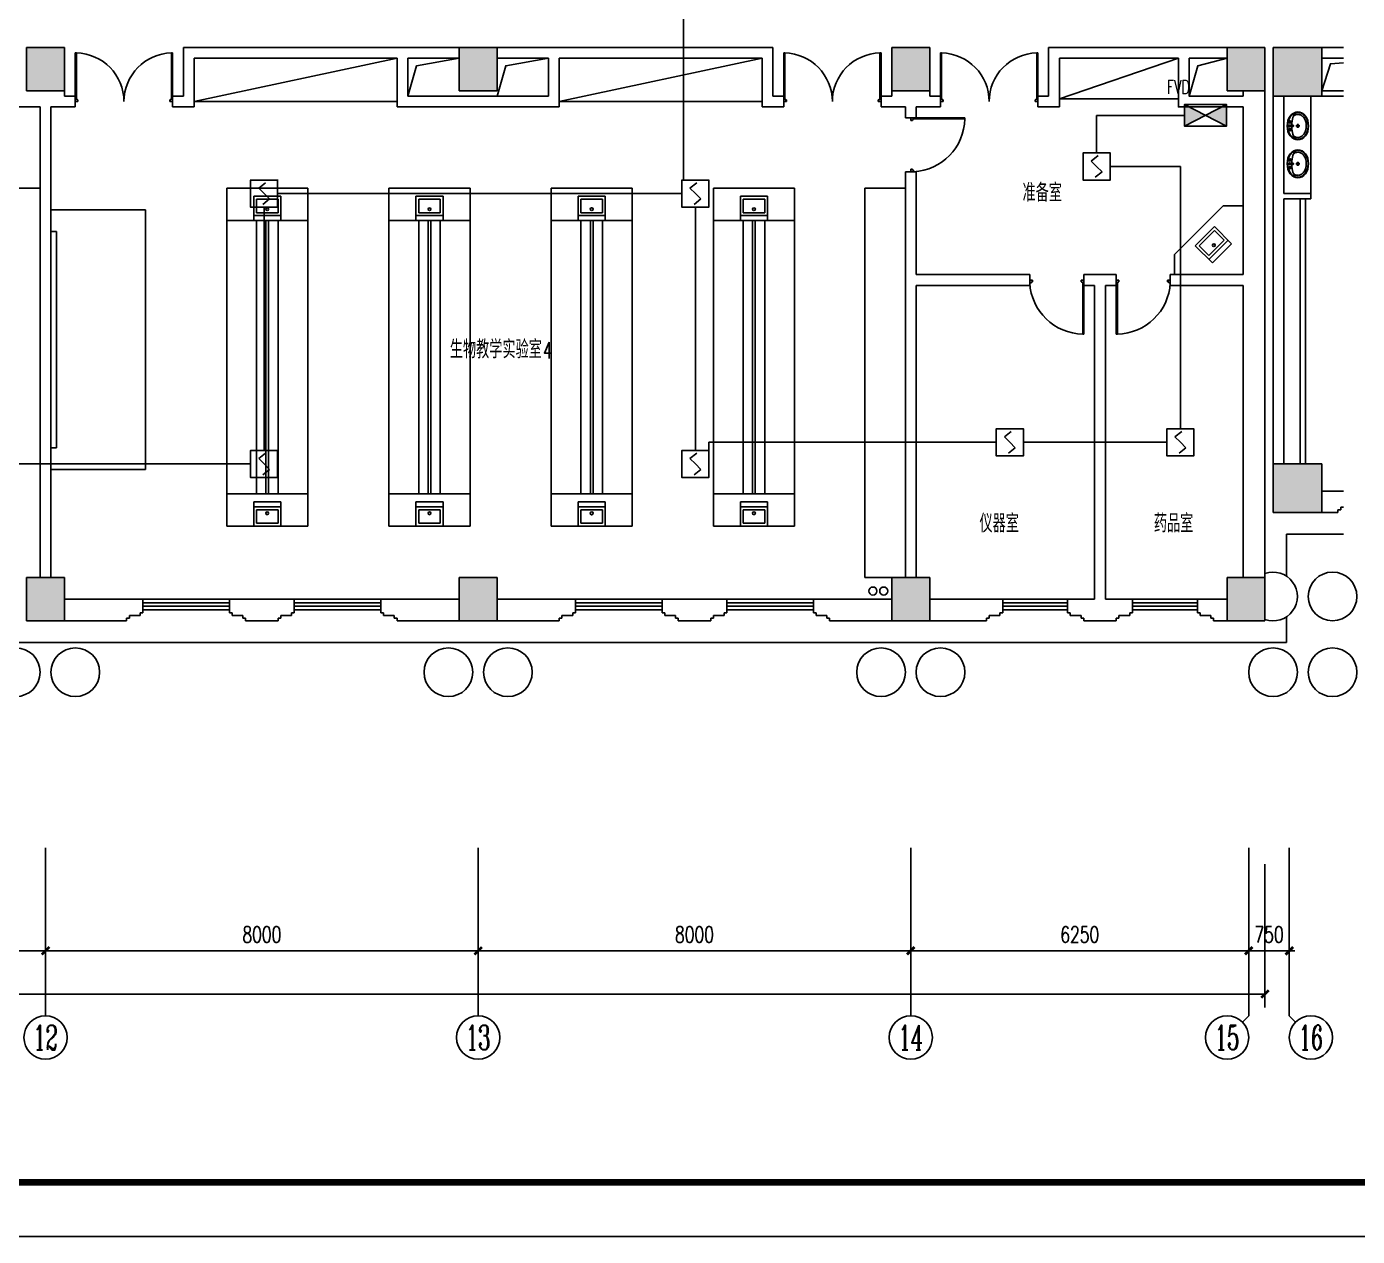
# Model space of a CAD drawing. Extents: x 190999 to 918899, y -200814 to 215286.
# Drawn here: x 260462 to 285071, y 71786 to 94153 of the extents above; entities that cross this region are included whole.
import ezdxf
from ezdxf.enums import TextEntityAlignment as Align

# ---------------------------------------------------------------- set-up
doc = ezdxf.new("R2010")
doc.units = 0
doc.header["$LTSCALE"] = 1000
doc.header["$MEASUREMENT"] = 0
doc.layers.get('Defpoints').update_dxf_attribs({"color": 1})
for name, color, linetype in [('00-EQUIP', 3, 'Continuous'), ('00-WIRE-4', 6, 'Continuous'), ('A-卫生间', 250, 'Continuous'), ('A-墙线', 2, 'Continuous'), ('A-外包装修', 250, 'Continuous'), ('A-外窗', 145, 'Continuous'), ('A-家具', 250, 'Continuous'), ('A-门', 167, 'Continuous'), ('AXIS', 3, 'Continuous'), ('AXIS_TEXT', 7, 'Continuous'), ('COLUMN', 2, 'Continuous'), ('PUB_HATCH', 250, 'Continuous'), ('图框', 189, 'Continuous'), ('房间名称', 7, 'Continuous'), ('暖通-风-说明', 3, 'Continuous'), ('洞口线', 165, 'Continuous'), ('雨水管', 151, 'Continuous')]:
    doc.layers.add(name, color=color, linetype=linetype)
doc.styles.add('_TCH_AXIS', font='COMPLEX', dxfattribs={"bigfont": 'GBCBIG'})
doc.styles.add('_TCH_DIM', font='SIMPLEX', dxfattribs={"bigfont": 'GBCBIG'})
doc.styles.add('COMPLEX', font='COMPLEX')
doc.styles.add('DIM_FONT', font='SIMPLEX', dxfattribs={"width": 0.7, "bigfont": 'GBCBIG'})
doc.styles.add('HZ-ZGBZ', font='romanc.shx', dxfattribs={"width": 0.65})
doc.styles.get("Standard").update_dxf_attribs({"font": 'simhei.ttf'})
doc.styles.add('zz-1', font='arial.ttf', dxfattribs={"width": 0.8})
doc.dimstyles.new('DIMN', dxfattribs={"dimtxt": 300, "dimasz": 100, "dimexe": 250, "dimexo": 300, "dimgap": 150, "dimtad": 1, "dimdec": 0, "dimzin": 0, "dimdsep": 46, "dimtxsty": 'DIM_FONT', "dimblk": 'ARCHTICK', "dimcen": 0.09, "dimclrt": 7, "dimazin": 2, "dimtfac": 1, "dimtdec": 0, "dimtix": 1, "dimtmove": 2, "dimatfit": 3, "dimfxl": 0, "dimtolj": 1, "dimtzin": 0, "dimarcsym": 0})

# ---------------------------------------------------------------- blocks, each defined once
blk = doc.blocks.new('TJAD_TK_A0')
at = {"layer": '图框'}
blk.add_line((973, -441.7), (2162, -441.7), dxfattribs=at)
at = {"layer": '图框', "const_width": 1.2}
blk.add_lwpolyline([(2152, -431.7), (2152, 389.3), (998, 389.3), (998, -431.7)], close=True, dxfattribs=at)
blk = doc.blocks.new('m1800')
at = {"layer": 'A-墙线'}
for p, q in [((-900, -100), (-900, 100)), ((900, -100), (900, 100))]:
    blk.add_line(p, q, dxfattribs=at)
at = {"layer": 'A-门'}
for p, q in [((-900, 900), (-900, 0)), ((-900, 900), (-880, 900)), ((-880, 900), (-880, 50)), ((880, 900), (880, 50)), ((900, 900), (880, 900)), ((900, 900), (900, 0)), ((-900, 50), (-870, 50)), ((-900, 0), (-850, 0)), ((-870, 50), (-870, 30)), ((-870, 30), (-850, 30)), ((-850, 30), (-850, 0)), ((850, 30), (850, 0)), ((870, 30), (850, 30)), ((900, 0), (850, 0)), ((870, 50), (870, 30)), ((900, 50), (870, 50))]:
    blk.add_line(p, q, dxfattribs=at)
for centre, start, end in [((-900, 0), 0, 88.7267), ((900, 0), 91.2733, 180)]:
    blk.add_arc(centre, 900, start, end, dxfattribs=at)
blk = doc.blocks.new('m1000')
at = {"layer": 'A-墙线'}
for p, q in [((0, 0), (0, 200)), ((1000, 0), (1000, 200))]:
    blk.add_line(p, q, dxfattribs=at)
at = {"layer": 'A-门'}
for p, q in [((0, 1100), (0, 100)), ((0, 1100), (20, 1100)), ((20, 1100), (20, 150)), ((0, 150), (30, 150)), ((0, 100), (50, 100)), ((30, 150), (30, 130)), ((30, 130), (50, 130)), ((50, 130), (50, 100)), ((950, 130), (950, 100)), ((970, 130), (950, 130)), ((1000, 100), (950, 100)), ((970, 150), (970, 130)), ((1000, 150), (970, 150)), ((1000, 150), (1000, 100))]:
    blk.add_line(p, q, dxfattribs=at)
blk.add_arc((0, 100), 1000, 2.866, 88.854, dxfattribs=at)
blk = doc.blocks.new('手盆')
at = {"layer": 'A-卫生间'}
for p, q in [((113, 12), (46, 16)), ((160, 0), (235, 0)), ((198, -37), (198, 38)), ((113, -11), (46, -16))]:
    blk.add_line(p, q, dxfattribs=at)
for centre, major_axis, ratio, start_param, end_param in [((198, 0), (0, 259), 0.763797, 3.141593, 9.424778), ((194, 0), (0, 259), 0.413212, 0.351725, 1.519021), ((106, 0), (0, 13.9), 0.9, 3.760941, 5.663837), ((194, 0), (0, 259), 0.413212, 1.620217, 2.789865)]:
    blk.add_ellipse(centre, major_axis=major_axis, ratio=ratio, start_param=start_param, end_param=end_param, dxfattribs=at)
for centre, major_axis in [((46, 0), (0, 15.8)), ((56, 71), (0, 20.6)), ((56, 71), (0, 15.6)), ((198, 0), (0, 23.4)), ((56, -71), (0, 20.6)), ((56, -71), (0, 15.6))]:
    blk.add_ellipse(centre, major_axis=major_axis, ratio=0.9, dxfattribs=at)
for points, knots in [([(198, -249), (204, -249), (211, -249), (228, -246), (239, -243), (260, -236), (270, -231), (290, -218), (299, -211), (317, -194), (325, -185), (340, -164), (347, -153), (360, -129), (365, -116), (374, -90), (378, -76), (383, -48), (385, -34), (387, -5), (387, 9), (385, 38), (383, 52), (377, 80), (373, 94), (364, 120), (358, 133), (345, 156), (338, 167), (323, 187), (314, 197), (296, 213), (287, 220), (267, 232), (257, 237), (236, 244), (225, 247), (204, 249), (193, 249), (171, 247), (161, 245), (140, 237), (129, 232), (110, 221), (100, 213), (82, 197), (74, 188), (58, 168), (51, 157), (38, 133), (32, 121), (23, 95), (19, 81), (13, 53), (11, 39), (9, 10), (9, -4), (10, -33), (12, -47), (18, -75), (21, -89), (30, -115), (36, -128), (48, -152), (55, -163), (70, -184), (78, -193), (96, -210), (105, -218), (125, -230), (135, -235), (156, -243), (167, -246), (184, -249), (191, -249), (198, -249)], [0, 0, 0, 0, 0.105369, 0.105369, 0.278747, 0.278747, 0.452125, 0.452125, 0.625504, 0.625504, 0.798882, 0.798882, 0.97226, 0.97226, 1.145639, 1.145639, 1.319017, 1.319017, 1.492395, 1.492395, 1.665774, 1.665774, 1.839152, 1.839152, 2.01253, 2.01253, 2.185909, 2.185909, 2.359287, 2.359287, 2.532665, 2.532665, 2.706044, 2.706044, 2.879422, 2.879422, 3.0528, 3.0528, 3.226179, 3.226179, 3.399557, 3.399557, 3.572935, 3.572935, 3.746313, 3.746313, 3.919692, 3.919692, 4.09307, 4.09307, 4.266448, 4.266448, 4.439827, 4.439827, 4.613205, 4.613205, 4.786583, 4.786583, 4.959962, 4.959962, 5.13334, 5.13334, 5.306718, 5.306718, 5.480097, 5.480097, 5.653475, 5.653475, 5.826853, 5.826853, 6.000232, 6.000232, 6.17361, 6.17361, 6.283185, 6.283185, 6.283185, 6.283185]), ([(119, -185), (121, -187), (123, -188), (130, -193), (135, -196), (146, -202), (152, -205), (163, -209), (169, -210), (180, -213), (186, -214), (194, -214), (196, -214), (198, -214), (204, -214), (209, -214), (222, -212), (229, -210), (241, -206), (245, -204), (254, -200), (259, -197), (269, -191), (275, -187), (286, -178), (291, -173), (300, -162), (304, -158), (314, -145), (319, -137), (327, -123), (329, -118), (334, -107), (336, -101), (341, -89), (343, -83), (346, -71), (348, -64), (351, -49), (352, -40), (354, -22), (355, -13), (355, 5), (355, 14), (354, 32), (352, 41), (349, 58), (348, 66), (343, 81), (341, 89), (335, 104), (332, 111), (326, 125), (322, 132), (314, 144), (310, 150), (301, 162), (296, 167), (287, 177), (281, 181), (272, 189), (267, 192), (256, 199), (250, 202), (238, 207), (233, 209), (223, 211), (217, 212), (205, 214), (198, 214), (186, 213), (181, 213), (171, 211), (166, 210), (151, 205), (141, 200), (128, 191), (123, 188), (119, 185)], [5.740897, 5.740897, 5.740897, 5.740897, 5.780874, 5.780874, 5.896829, 5.896829, 6.012784, 6.012784, 6.128739, 6.128739, 6.240697, 6.240697, 6.283185, 6.283185, 6.283185, 6.399826, 6.399826, 6.5409, 6.5409, 6.634, 6.634, 6.7271, 6.7271, 6.852188, 6.852188, 6.977276, 6.977276, 7.077377, 7.077377, 7.229977, 7.229977, 7.317389, 7.317389, 7.404801, 7.404801, 7.497094, 7.497094, 7.589386, 7.589386, 7.712334, 7.712334, 7.835281, 7.835281, 7.958228, 7.958228, 8.081175, 8.081175, 8.194983, 8.194983, 8.30879, 8.30879, 8.422598, 8.422598, 8.537599, 8.537599, 8.6526, 8.6526, 8.767602, 8.767602, 8.884432, 8.884432, 8.982435, 8.982435, 9.119467, 9.119467, 9.224191, 9.224191, 9.328914, 9.328914, 9.470087, 9.470087, 9.571187, 9.571187, 9.672288, 9.672288, 9.874489, 9.874489, 9.967059, 9.967059, 9.967059, 9.967059])]:
    blk.add_open_spline(points, degree=3, knots=knots, dxfattribs=at)
blk.add_point((46, 0), dxfattribs=at)
blk = doc.blocks.new('_ArchTick')
at = {"const_width": 0.5}
blk.add_lwpolyline([(-0.7, -0.7), (0.7, 0.7)], dxfattribs=at)
blk = doc.blocks.new('*D141')
at = {"layer": 'AXIS', "color": 0, "lineweight": -2}
for p, q in [((252812, 78667), (252812, 76817)), ((260812, 78667), (260812, 76817)), ((252812, 77067), (260812, 77067))]:
    blk.add_line(p, q, dxfattribs=at)
at = {"layer": 'Defpoints', "color": 0}
for p in [(252812, 78967), (260812, 78967), (260812, 77067)]:
    blk.add_point(p, dxfattribs=at)
at = {"layer": 'AXIS', "color": 0, "lineweight": -2, "xscale": 100, "yscale": 100, "zscale": 100, "rotation": 180}
blk.add_blockref('_ArchTick', (252812, 77067), dxfattribs=at)
at = {"layer": 'AXIS', "color": 0, "lineweight": -2, "xscale": 100, "yscale": 100, "zscale": 100}
blk.add_blockref('_ArchTick', (260812, 77067), dxfattribs=at)
at = {"layer": 'AXIS', "color": 7, "insert": (256812, 77367), "char_height": 300, "attachment_point": 5, "style": 'DIM_FONT'}
blk.add_mtext('\\A1;8000', dxfattribs=at)
blk = doc.blocks.new('*D142')
at = {"layer": 'AXIS', "color": 0, "lineweight": -2}
for p, q in [((260812, 78667), (260812, 76817)), ((268812, 78667), (268812, 76817)), ((260812, 77067), (268812, 77067))]:
    blk.add_line(p, q, dxfattribs=at)
at = {"layer": 'Defpoints', "color": 0}
for p in [(260812, 78967), (268812, 78967), (268812, 77067)]:
    blk.add_point(p, dxfattribs=at)
at = {"layer": 'AXIS', "color": 0, "lineweight": -2, "xscale": 100, "yscale": 100, "zscale": 100, "rotation": 180}
blk.add_blockref('_ArchTick', (260812, 77067), dxfattribs=at)
at = {"layer": 'AXIS', "color": 0, "lineweight": -2, "xscale": 100, "yscale": 100, "zscale": 100}
blk.add_blockref('_ArchTick', (268812, 77067), dxfattribs=at)
at = {"layer": 'AXIS', "color": 7, "insert": (264812, 77367), "char_height": 300, "attachment_point": 5, "style": 'DIM_FONT'}
blk.add_mtext('\\A1;8000', dxfattribs=at)
blk = doc.blocks.new('*D143')
at = {"layer": 'AXIS', "color": 0, "lineweight": -2}
for p, q in [((268812, 78667), (268812, 76817)), ((276812, 78667), (276812, 76817)), ((268812, 77067), (276812, 77067))]:
    blk.add_line(p, q, dxfattribs=at)
at = {"layer": 'Defpoints', "color": 0}
for p in [(268812, 78967), (276812, 78967), (276812, 77067)]:
    blk.add_point(p, dxfattribs=at)
at = {"layer": 'AXIS', "color": 0, "lineweight": -2, "xscale": 100, "yscale": 100, "zscale": 100, "rotation": 180}
blk.add_blockref('_ArchTick', (268812, 77067), dxfattribs=at)
at = {"layer": 'AXIS', "color": 0, "lineweight": -2, "xscale": 100, "yscale": 100, "zscale": 100}
blk.add_blockref('_ArchTick', (276812, 77067), dxfattribs=at)
at = {"layer": 'AXIS', "color": 7, "insert": (272812, 77367), "char_height": 300, "attachment_point": 5, "style": 'DIM_FONT'}
blk.add_mtext('\\A1;8000', dxfattribs=at)
blk = doc.blocks.new('*D144')
at = {"layer": 'AXIS', "color": 0, "lineweight": -2}
for p, q in [((276812, 78667), (276812, 76817)), ((283062, 78667), (283062, 76817)), ((276812, 77067), (283062, 77067))]:
    blk.add_line(p, q, dxfattribs=at)
at = {"layer": 'Defpoints', "color": 0}
for p in [(276812, 78967), (283062, 78967), (283062, 77067)]:
    blk.add_point(p, dxfattribs=at)
at = {"layer": 'AXIS', "color": 0, "lineweight": -2, "xscale": 100, "yscale": 100, "zscale": 100, "rotation": 180}
blk.add_blockref('_ArchTick', (276812, 77067), dxfattribs=at)
at = {"layer": 'AXIS', "color": 0, "lineweight": -2, "xscale": 100, "yscale": 100, "zscale": 100}
blk.add_blockref('_ArchTick', (283062, 77067), dxfattribs=at)
at = {"layer": 'AXIS', "color": 7, "insert": (279937, 77367), "char_height": 300, "attachment_point": 5, "style": 'DIM_FONT'}
blk.add_mtext('\\A1;6250', dxfattribs=at)
blk = doc.blocks.new('*D145')
at = {"layer": 'AXIS', "color": 0, "lineweight": -2}
for p, q in [((283062, 78667), (283062, 76817)), ((283812, 78667), (283812, 76817)), ((283062, 77067), (282962, 77067)), ((283062, 77067), (283812, 77067)), ((283812, 77067), (283912, 77067))]:
    blk.add_line(p, q, dxfattribs=at)
at = {"layer": 'Defpoints', "color": 0}
for p in [(283062, 78967), (283812, 78967), (283812, 77067)]:
    blk.add_point(p, dxfattribs=at)
at = {"layer": 'AXIS', "color": 0, "lineweight": -2, "xscale": 100, "yscale": 100, "zscale": 100}
blk.add_blockref('_ArchTick', (283062, 77067), dxfattribs=at)
at = {"layer": 'AXIS', "color": 0, "lineweight": -2, "xscale": 100, "yscale": 100, "zscale": 100, "rotation": 180}
blk.add_blockref('_ArchTick', (283812, 77067), dxfattribs=at)
at = {"layer": 'AXIS', "color": 7, "insert": (283437, 77367), "char_height": 300, "attachment_point": 5, "style": 'DIM_FONT'}
blk.add_mtext('\\A1;750', dxfattribs=at)
blk = doc.blocks.new('*D146')
at = {"layer": 'AXIS', "color": 0, "lineweight": -2}
for p, q in [((206112, 78667), (206112, 76017)), ((283362, 78667), (283362, 76017)), ((206112, 76267), (283362, 76267))]:
    blk.add_line(p, q, dxfattribs=at)
at = {"layer": 'Defpoints', "color": 0}
for p in [(206112, 78967), (283362, 78967), (283362, 76267)]:
    blk.add_point(p, dxfattribs=at)
at = {"layer": 'AXIS', "color": 0, "lineweight": -2, "xscale": 100, "yscale": 100, "zscale": 100, "rotation": 180}
blk.add_blockref('_ArchTick', (206112, 76267), dxfattribs=at)
at = {"layer": 'AXIS', "color": 0, "lineweight": -2, "xscale": 100, "yscale": 100, "zscale": 100}
blk.add_blockref('_ArchTick', (283362, 76267), dxfattribs=at)
at = {"layer": 'AXIS', "color": 7, "insert": (244737, 76567), "char_height": 300, "attachment_point": 5, "style": 'DIM_FONT'}
blk.add_mtext('\\A1;77250', dxfattribs=at)
blk = doc.blocks.new('_AXISO')
blk.add_circle((0, 0), 0.5)
at = {"layer": 'AXIS_TEXT', "style": 'COMPLEX', "width": 1.041667}
blk.add_attdef('A', text='', height=0.56, dxfattribs=at).set_placement((-0.25, -0.28), (0.25, -0.28), align=Align.FIT)
blk = doc.blocks.new('$plan$00001609')
at = {"linetype": 'Continuous'}
for p, q in [((0, -251), (0, 251)), ((0, 251), (450, 251)), ((93, -251), (93, 251)), ((450, 251), (450, -251)), ((146, -199), (146, 199)), ((146, 199), (397, 199)), ((397, 199), (397, -199)), ((146, -199), (397, -199)), ((0, -251), (450, -251))]:
    blk.add_line(p, q, dxfattribs=at)
blk.add_line((238, 2), (238, 0))
blk.add_arc((212, 0), 26, 4.716, 0, dxfattribs=at)
at = {"style": 'zz-1'}
for tag in ['YSIZE', 'XSIZE']:
    blk.add_attdef(tag, (0, 0), '', height=0.5, dxfattribs=at)
blk = doc.blocks.new('_LINKPT1')
at = {"color": 0}
blk.add_line((0, 0), (0, 0), dxfattribs=at)
blk = doc.blocks.new('3S1KCGW2')
for p, q in [((0.5, 0.5), (-0.5, 0.5)), ((-0.5, 0.5), (-0.5, -0.5)), ((0.5, -0.5), (0.5, 0.5)), ((-0.2, 0.2), (0.05, 0.4)), ((0, 0), (-0.2, 0.2)), ((0, 0), (0.2, -0.2)), ((0.2, -0.2), (-0.05, -0.4)), ((-0.5, -0.5), (0.5, -0.5))]:
    blk.add_line(p, q)
at = {"const_width": 0.04, "flags": 128}
blk.add_lwpolyline([(-0.5, -0.5), (-0.5, 0.5), (0.5, 0.5), (0.5, -0.5)], close=True, dxfattribs=at)
at = {"xscale": 0.002, "yscale": 0.002, "zscale": 0.002}
for p in [(0, 0.5), (-0.5, 0), (0.5, 0), (0, -0.5)]:
    blk.add_blockref('_LINKPT1', p, dxfattribs=at)
at = {"flags": 9}
blk.add_attdef('A', (0, 0), '', height=0.00002, dxfattribs=at)
blk = doc.blocks.new('6H2KALM6')
for p, q in [((-0.78, 0.4), (0.78, -0.4)), ((0.78, 0.4), (-0.78, -0.4)), ((0.78, 0.4), (-0.78, 0.4)), ((-0.78, 0.4), (-0.78, -0.4)), ((0.78, -0.4), (0.78, 0.4)), ((-0.78, -0.4), (0.78, -0.4))]:
    blk.add_line(p, q)
at = {"const_width": 0.04}
blk.add_lwpolyline([(-0.78, 0.4), (-0.78, -0.4), (0.78, -0.4), (0.78, 0.4)], close=True, dxfattribs=at)
for points in [[(-0.78, 0.4), (0, 0), (-0.78, -0.4)], [(0.78, 0.4), (0, 0), (0.78, -0.4)]]:
    blk.add_solid(points)
at = {"xscale": 0.002, "yscale": 0.002, "zscale": 0.002}
for p in [(-0.78, 0), (0, 0.4), (0.78, 0), (0, -0.4)]:
    blk.add_blockref('_LINKPT1', p, dxfattribs=at)
at = {"flags": 9}
blk.add_attdef('A', (0, 0), '', height=0.00002, dxfattribs=at)

msp = doc.modelspace()

# ---------------------------------------------------------------- hatches: boundary and pattern name
at = {"layer": 'PUB_HATCH'}
for points in [[(261161.6, 93767.4), (260461.6, 93767.4), (260461.6, 92967.4), (261161.6, 92967.4)], [(269161.6, 93767.4), (268461.6, 93767.4), (268461.6, 92967.4), (269161.6, 92967.4)], [(277161.6, 93767.4), (276461.6, 93767.4), (276461.6, 92967.4), (277161.6, 92967.4)], [(283361.6, 93767.4), (282661.6, 93767.4), (282661.6, 92967.4), (283361.6, 92967.4)], [(284411.6, 93767.4), (283511.6, 93767.4), (283511.6, 92867.4), (284411.6, 92867.4)], [(284411.6, 86067.4), (283511.6, 86067.4), (283511.6, 85167.4), (284411.6, 85167.4)], [(261161.6, 83967.4), (260461.6, 83967.4), (260461.6, 83167.4), (261161.6, 83167.4)], [(269161.6, 83967.4), (268461.6, 83967.4), (268461.6, 83167.4), (269161.6, 83167.4)], [(277161.6, 83967.4), (276461.6, 83967.4), (276461.6, 83167.4), (277161.6, 83167.4)], [(283361.6, 83967.4), (282661.6, 83967.4), (282661.6, 83167.4), (283361.6, 83167.4)]]:
    msp.add_hatch(color=256, dxfattribs=at).paths.add_polyline_path(points)

# ---------------------------------------------------------------- linework, layer by layer
at = {"layer": '00-WIRE-4'}
for p, q in [((272611.6, 91317.4), (272611.6, 95217.4)), ((280249.1, 92511.5), (280249.1, 91817.4)), ((280249.1, 92511.5), (281871.6, 92511.5)), ((281797.2, 91567.4), (280499.1, 91567.4)), ((281797.2, 91567.4), (281797.2, 86717.4)), ((265103.5, 91067.4), (272578.3, 91067.4)), ((264853.5, 86317.4), (264853.5, 90817.4)), ((272828.3, 90817.4), (272828.3, 86317.4)), ((273078.3, 86467.4), (278393.9, 86467.4)), ((273078.3, 86317.4), (273078.3, 86467.4)), ((278893.9, 86467.4), (281547.2, 86467.4)), ((257066.5, 86067.4), (264603.5, 86067.4))]:
    msp.add_line(p, q, dxfattribs=at)
at = {"layer": 'A-卫生间'}
for p, q in [((284211.6, 92867.4), (284211.6, 91067.4)), ((284011.6, 90967.4), (284011.6, 86067.4)), ((284111.6, 90967.4), (284111.6, 86067.4))]:
    msp.add_line(p, q, dxfattribs=at)
at = {"layer": 'A-墙线'}
for p, q in [((268461.6, 93767.4), (263361.6, 93767.4)), ((263361.6, 92867.4), (263361.6, 93767.4)), ((269161.6, 93767.4), (274261.6, 93767.4)), ((274261.6, 92867.4), (274261.6, 93767.4)), ((282661.6, 93767.4), (279361.6, 93767.4)), ((279361.6, 92867.4), (279361.6, 93767.4)), ((284311.6, 93767.4), (284811.6, 93767.4)), ((267311.6, 93567.4), (263561.6, 93567.4)), ((263561.6, 92667.4), (263561.6, 93567.4)), ((267311.6, 92667.4), (267311.6, 93567.4)), ((268461.6, 93567.4), (267511.6, 93567.4)), ((267511.6, 93567.4), (267511.6, 92867.4)), ((269161.6, 93567.4), (270111.6, 93567.4)), ((270111.6, 93567.4), (270111.6, 92867.4)), ((270311.6, 93567.4), (274061.6, 93567.4)), ((270311.6, 92667.4), (270311.6, 93567.4)), ((274061.6, 92667.4), (274061.6, 93567.4)), ((281761.6, 93567.4), (279561.6, 93567.4)), ((279561.6, 92667.4), (279561.6, 93567.4)), ((282661.6, 93567.4), (281961.6, 93567.4)), ((284411.6, 93567.4), (284811.6, 93567.4)), ((261161.6, 92967.4), (261161.6, 92867.4)), ((261161.6, 92867.4), (261361.6, 92867.4)), ((263161.6, 92867.4), (263361.6, 92867.4)), ((270111.6, 92867.4), (267511.6, 92867.4)), ((274461.6, 92867.4), (274261.6, 92867.4)), ((276461.6, 92867.4), (276261.6, 92867.4)), ((276461.6, 92967.4), (276461.6, 92867.4)), ((277161.6, 92967.4), (277161.6, 92867.4)), ((277161.6, 92867.4), (277361.6, 92867.4)), ((279161.6, 92867.4), (279361.6, 92867.4)), ((282961.6, 92967.4), (282961.6, 92867.4)), ((283361.6, 92967.4), (283361.6, 83967.4)), ((283511.6, 92867.4), (283511.6, 86067.4)), ((283711.6, 92867.4), (283711.6, 91067.4)), ((284411.6, 92967.4), (284811.6, 92967.4)), ((284411.6, 92867.4), (284811.6, 92867.4)), ((260261.6, 92667.4), (260711.6, 92667.4)), ((260711.6, 92667.4), (260711.6, 83967.4)), ((260911.6, 92667.4), (260911.6, 83967.4)), ((261361.6, 92667.4), (260911.6, 92667.4)), ((263161.6, 92667.4), (263561.6, 92667.4)), ((270311.6, 92667.4), (267311.6, 92667.4)), ((274461.6, 92667.4), (274061.6, 92667.4)), ((276261.6, 92667.4), (276711.6, 92667.4)), ((276711.6, 92667.4), (276711.6, 92467.4)), ((276911.6, 92667.4), (276911.6, 92467.4)), ((276911.6, 92667.4), (277361.6, 92667.4)), ((279161.6, 92667.4), (279561.6, 92667.4)), ((282961.6, 92667.4), (282961.6, 89567.4)), ((276711.6, 91467.4), (276711.6, 83967.4)), ((276911.6, 91467.4), (276911.6, 89567.4)), ((284211.6, 91067.4), (283711.6, 91067.4)), ((284211.6, 90967.4), (284211.6, 91067.4)), ((283711.6, 90967.4), (283711.6, 86067.4)), ((284211.6, 90967.4), (283711.6, 90967.4)), ((279011.6, 89567.4), (276911.6, 89567.4)), ((276911.6, 89367.4), (276911.6, 83967.4)), ((279011.6, 89367.4), (276911.6, 89367.4)), ((280611.6, 89567.4), (280011.6, 89567.4)), ((280211.6, 89367.4), (280011.6, 89367.4)), ((280211.6, 83567.4), (280211.6, 89367.4)), ((280611.6, 89367.4), (280411.6, 89367.4)), ((280411.6, 83567.4), (280411.6, 89367.4)), ((282961.6, 89567.4), (281611.6, 89567.4)), ((282961.6, 89367.4), (281611.6, 89367.4)), ((282961.6, 89367.4), (282961.6, 83967.4)), ((284811.6, 85567.4), (284411.6, 85567.4)), ((284411.6, 85167.4), (284711.6, 85167.4)), ((284711.6, 85167.4), (284711.6, 85217.4)), ((284711.6, 85217.4), (284761.6, 85217.4)), ((284761.6, 85217.4), (284761.6, 85267.4)), ((284761.6, 85267.4), (284811.6, 85267.4)), ((262611.6, 83567.4), (261161.6, 83567.4)), ((262611.6, 83317.4), (262611.6, 83567.4)), ((265411.6, 83567.4), (264211.6, 83567.4)), ((264211.6, 83317.4), (264211.6, 83567.4)), ((265411.6, 83317.4), (265411.6, 83567.4)), ((268461.6, 83567.4), (267011.6, 83567.4)), ((267011.6, 83317.4), (267011.6, 83567.4)), ((269161.6, 83567.4), (270611.6, 83567.4)), ((270611.6, 83317.4), (270611.6, 83567.4)), ((272211.6, 83567.4), (273411.6, 83567.4)), ((272211.6, 83317.4), (272211.6, 83567.4)), ((273411.6, 83317.4), (273411.6, 83567.4)), ((275011.6, 83567.4), (276461.6, 83567.4)), ((275011.6, 83317.4), (275011.6, 83567.4)), ((277161.6, 83567.4), (278511.6, 83567.4)), ((278511.6, 83317.4), (278511.6, 83567.4)), ((279711.6, 83567.4), (280211.6, 83567.4)), ((279711.6, 83317.4), (279711.6, 83567.4)), ((280411.6, 83567.4), (280911.6, 83567.4)), ((280911.6, 83317.4), (280911.6, 83567.4)), ((282111.6, 83567.4), (282661.6, 83567.4)), ((282111.6, 83317.4), (282111.6, 83567.4)), ((262311.6, 83167.4), (262311.6, 83217.4)), ((262311.6, 83217.4), (262361.6, 83217.4)), ((262361.6, 83217.4), (262361.6, 83267.4)), ((262361.6, 83267.4), (262561.6, 83267.4)), ((262561.6, 83317.4), (262611.6, 83317.4)), ((262561.6, 83267.4), (262561.6, 83317.4)), ((264261.6, 83317.4), (264211.6, 83317.4)), ((264261.6, 83267.4), (264261.6, 83317.4)), ((264461.6, 83267.4), (264261.6, 83267.4)), ((264461.6, 83217.4), (264461.6, 83267.4)), ((264511.6, 83217.4), (264461.6, 83217.4)), ((264511.6, 83167.4), (264511.6, 83217.4)), ((265111.6, 83167.4), (265111.6, 83217.4)), ((265111.6, 83217.4), (265161.6, 83217.4)), ((265161.6, 83217.4), (265161.6, 83267.4)), ((265161.6, 83267.4), (265361.6, 83267.4)), ((265361.6, 83317.4), (265411.6, 83317.4)), ((265361.6, 83267.4), (265361.6, 83317.4)), ((267061.6, 83317.4), (267011.6, 83317.4)), ((267061.6, 83267.4), (267061.6, 83317.4)), ((267261.6, 83267.4), (267061.6, 83267.4)), ((267261.6, 83217.4), (267261.6, 83267.4)), ((267311.6, 83217.4), (267261.6, 83217.4)), ((267311.6, 83167.4), (267311.6, 83217.4)), ((270311.6, 83167.4), (270311.6, 83217.4)), ((270311.6, 83217.4), (270361.6, 83217.4)), ((270361.6, 83217.4), (270361.6, 83267.4)), ((270361.6, 83267.4), (270561.6, 83267.4)), ((270561.6, 83317.4), (270611.6, 83317.4)), ((270561.6, 83267.4), (270561.6, 83317.4)), ((272261.6, 83317.4), (272211.6, 83317.4)), ((272261.6, 83267.4), (272261.6, 83317.4)), ((272461.6, 83267.4), (272261.6, 83267.4)), ((272461.6, 83217.4), (272461.6, 83267.4)), ((272511.6, 83217.4), (272461.6, 83217.4)), ((272511.6, 83167.4), (272511.6, 83217.4)), ((273111.6, 83167.4), (273111.6, 83217.4)), ((273111.6, 83217.4), (273161.6, 83217.4)), ((273161.6, 83217.4), (273161.6, 83267.4)), ((273161.6, 83267.4), (273361.6, 83267.4)), ((273361.6, 83317.4), (273411.6, 83317.4)), ((273361.6, 83267.4), (273361.6, 83317.4)), ((275061.6, 83317.4), (275011.6, 83317.4)), ((275061.6, 83267.4), (275061.6, 83317.4)), ((275261.6, 83267.4), (275061.6, 83267.4)), ((275261.6, 83217.4), (275261.6, 83267.4)), ((275311.6, 83217.4), (275261.6, 83217.4)), ((275311.6, 83167.4), (275311.6, 83217.4)), ((278211.6, 83167.4), (278211.6, 83217.4)), ((278211.6, 83217.4), (278261.6, 83217.4)), ((278261.6, 83217.4), (278261.6, 83267.4)), ((278261.6, 83267.4), (278461.6, 83267.4)), ((278461.6, 83317.4), (278511.6, 83317.4)), ((278461.6, 83267.4), (278461.6, 83317.4)), ((279761.6, 83317.4), (279711.6, 83317.4)), ((279761.6, 83267.4), (279761.6, 83317.4)), ((279961.6, 83267.4), (279761.6, 83267.4)), ((279961.6, 83217.4), (279961.6, 83267.4)), ((280011.6, 83217.4), (279961.6, 83217.4)), ((280011.6, 83167.4), (280011.6, 83217.4)), ((280611.6, 83167.4), (280611.6, 83217.4)), ((280611.6, 83217.4), (280661.6, 83217.4)), ((280661.6, 83217.4), (280661.6, 83267.4)), ((280661.6, 83267.4), (280861.6, 83267.4)), ((280861.6, 83317.4), (280911.6, 83317.4)), ((280861.6, 83267.4), (280861.6, 83317.4)), ((282161.6, 83317.4), (282111.6, 83317.4)), ((282161.6, 83267.4), (282161.6, 83317.4)), ((282361.6, 83267.4), (282161.6, 83267.4)), ((282361.6, 83217.4), (282361.6, 83267.4)), ((282411.6, 83217.4), (282361.6, 83217.4)), ((282411.6, 83167.4), (282411.6, 83217.4)), ((262311.6, 83167.4), (261161.6, 83167.4)), ((265111.6, 83167.4), (264511.6, 83167.4)), ((268461.6, 83167.4), (267311.6, 83167.4)), ((269161.6, 83167.4), (270311.6, 83167.4)), ((272511.6, 83167.4), (273111.6, 83167.4)), ((275311.6, 83167.4), (276461.6, 83167.4)), ((277161.6, 83167.4), (278211.6, 83167.4)), ((280011.6, 83167.4), (280611.6, 83167.4)), ((282411.6, 83167.4), (282661.6, 83167.4))]:
    msp.add_line(p, q, dxfattribs=at)
for points in [[(282961.6, 92667.4), (281761.6, 92667.4), (281761.6, 93567.4)], [(282961.6, 92867.4), (281961.6, 92867.4), (281961.6, 93567.4)]]:
    msp.add_lwpolyline(points, dxfattribs=at)
at = {"layer": 'A-外包装修'}
for p, q in [((283761.6, 84767.4), (283761.6, 83991.5)), ((283761.6, 84767.4), (284811.6, 84767.4)), ((283761.6, 83243.2), (283761.6, 82767.4)), ((220111.6, 82767.4), (283761.6, 82767.4))]:
    msp.add_line(p, q, dxfattribs=at)
for centre in [(284611.6, 83617.4), (260261.6, 82217.4), (261361.6, 82217.4), (268261.6, 82217.4), (269361.6, 82217.4), (276261.6, 82217.4), (277361.6, 82217.4), (283511.6, 82217.4), (284611.6, 82217.4)]:
    msp.add_circle(centre, 450, dxfattribs=at)
msp.add_arc((283511.6, 83617.4), 450, 250.52878, 109.47122, dxfattribs=at)
at = {"layer": 'A-外窗'}
for p, q in [((262611.6, 83567.4), (264211.6, 83567.4)), ((262611.6, 83497.4), (264211.6, 83497.4)), ((262611.6, 83437.4), (264211.6, 83437.4)), ((267011.6, 83567.4), (265411.6, 83567.4)), ((267011.6, 83497.4), (265411.6, 83497.4)), ((267011.6, 83437.4), (265411.6, 83437.4)), ((270611.6, 83567.4), (272211.6, 83567.4)), ((270611.6, 83497.4), (272211.6, 83497.4)), ((270611.6, 83437.4), (272211.6, 83437.4)), ((275011.6, 83567.4), (273411.6, 83567.4)), ((275011.6, 83497.4), (273411.6, 83497.4)), ((275011.6, 83437.4), (273411.6, 83437.4)), ((278511.6, 83567.4), (279711.6, 83567.4)), ((278511.6, 83497.4), (279711.6, 83497.4)), ((278511.6, 83437.4), (279711.6, 83437.4)), ((282111.6, 83567.4), (280911.6, 83567.4)), ((282111.6, 83497.4), (280911.6, 83497.4)), ((282111.6, 83437.4), (280911.6, 83437.4)), ((262611.6, 83367.4), (264211.6, 83367.4)), ((267011.6, 83367.4), (265411.6, 83367.4)), ((270611.6, 83367.4), (272211.6, 83367.4)), ((275011.6, 83367.4), (273411.6, 83367.4)), ((278511.6, 83367.4), (279711.6, 83367.4)), ((282111.6, 83367.4), (280911.6, 83367.4))]:
    msp.add_line(p, q, dxfattribs=at)
at = {"layer": 'A-家具'}
for p, q in [((267311.6, 93567.4), (263561.6, 92767.4)), ((274061.6, 93567.4), (270311.6, 92767.4)), ((281761.6, 93567.4), (279561.6, 92817.4)), ((279561.6, 92817.4), (281761.6, 92817.4)), ((267311.6, 92767.4), (263561.6, 92767.4)), ((270311.6, 92767.4), (274061.6, 92767.4)), ((260711.6, 91167.4), (259961.6, 91167.4)), ((264161.6, 91167.4), (264161.6, 84917.4)), ((264161.6, 91167.4), (265661.6, 91167.4)), ((265661.6, 91167.4), (265661.6, 84917.4)), ((267161.6, 91167.4), (267161.6, 84917.4)), ((267161.6, 91167.4), (268661.6, 91167.4)), ((268661.6, 91167.4), (268661.6, 84917.4)), ((270161.6, 91167.4), (270161.6, 84917.4)), ((270161.6, 91167.4), (271661.6, 91167.4)), ((271661.6, 91167.4), (271661.6, 84917.4)), ((273161.6, 91167.4), (273161.6, 84917.4)), ((273161.6, 91167.4), (274661.6, 91167.4)), ((274661.6, 91167.4), (274661.6, 84917.4)), ((275961.6, 91167.4), (275961.6, 83967.4)), ((276711.6, 91167.4), (275961.6, 91167.4)), ((281686.6, 89942.4), (282586.6, 90842.4)), ((282586.6, 90842.4), (282961.6, 90842.4)), ((260911.6, 90767.4), (262661.6, 90767.4)), ((262661.6, 90767.4), (262661.6, 85967.4)), ((264161.6, 90567.4), (265661.6, 90567.4)), ((264711.6, 90567.4), (264711.6, 85517.4)), ((264886.6, 90567.4), (264886.6, 85517.4)), ((264936.6, 90567.4), (264936.6, 85517.4)), ((265111.6, 90567.4), (265111.6, 85517.4)), ((267161.6, 90567.4), (268661.6, 90567.4)), ((267711.6, 90567.4), (267711.6, 85517.4)), ((267886.6, 90567.4), (267886.6, 85517.4)), ((267936.6, 90567.4), (267936.6, 85517.4)), ((268111.6, 90567.4), (268111.6, 85517.4)), ((270161.6, 90567.4), (271661.6, 90567.4)), ((270711.6, 90567.4), (270711.6, 85517.4)), ((270886.6, 90567.4), (270886.6, 85517.4)), ((270936.6, 90567.4), (270936.6, 85517.4)), ((271111.6, 90567.4), (271111.6, 85517.4)), ((273161.6, 90567.4), (274661.6, 90567.4)), ((273711.6, 90567.4), (273711.6, 85517.4)), ((273886.6, 90567.4), (273886.6, 85517.4)), ((273936.6, 90567.4), (273936.6, 85517.4)), ((274111.6, 90567.4), (274111.6, 85517.4)), ((260911.6, 90367.4), (261011.6, 90367.4)), ((261011.6, 90367.4), (261011.6, 86367.4)), ((281686.6, 89942.4), (281686.6, 89567.4)), ((260911.6, 86367.4), (261011.6, 86367.4)), ((260911.6, 85967.4), (262661.6, 85967.4)), ((264161.6, 85517.4), (265661.6, 85517.4)), ((267161.6, 85517.4), (268661.6, 85517.4)), ((270161.6, 85517.4), (271661.6, 85517.4)), ((273161.6, 85517.4), (274661.6, 85517.4)), ((264161.6, 84917.4), (265661.6, 84917.4)), ((267161.6, 84917.4), (268661.6, 84917.4)), ((270161.6, 84917.4), (271661.6, 84917.4)), ((273161.6, 84917.4), (274661.6, 84917.4)), ((276461.6, 83967.4), (275961.6, 83967.4))]:
    msp.add_line(p, q, dxfattribs=at)
at = {"layer": 'AXIS'}
for p, q in [((260811.6, 78967.4), (260811.6, 75863.7)), ((268811.6, 78967.4), (268811.6, 75863.7)), ((276811.6, 78967.4), (276811.6, 75863.7)), ((283061.6, 78967.4), (283061.6, 75863.7)), ((283811.6, 78967.4), (283811.6, 75863.7)), ((282944.5, 75746.5), (283061.6, 75863.7)), ((283928.8, 75746.5), (283811.6, 75863.7))]:
    msp.add_line(p, q, dxfattribs=at)
at = {"layer": 'COLUMN'}
for p, q in [((261161.6, 93767.4), (260461.6, 93767.4)), ((260461.6, 93767.4), (260461.6, 92967.4)), ((261161.6, 92967.4), (261161.6, 93767.4)), ((269161.6, 93767.4), (268461.6, 93767.4)), ((268461.6, 93767.4), (268461.6, 92967.4)), ((269161.6, 92967.4), (269161.6, 93767.4)), ((277161.6, 93767.4), (276461.6, 93767.4)), ((276461.6, 93767.4), (276461.6, 92967.4)), ((277161.6, 92967.4), (277161.6, 93767.4)), ((283361.6, 93767.4), (282661.6, 93767.4)), ((282661.6, 93767.4), (282661.6, 92967.4)), ((283361.6, 92967.4), (283361.6, 93767.4)), ((284411.6, 93767.4), (283511.6, 93767.4)), ((283511.6, 93767.4), (283511.6, 92867.4)), ((284411.6, 92867.4), (284411.6, 93767.4)), ((260461.6, 92967.4), (261161.6, 92967.4)), ((268461.6, 92967.4), (269161.6, 92967.4)), ((276461.6, 92967.4), (277161.6, 92967.4)), ((282661.6, 92967.4), (283361.6, 92967.4)), ((283511.6, 92867.4), (284411.6, 92867.4)), ((284411.6, 86067.4), (283511.6, 86067.4)), ((283511.6, 86067.4), (283511.6, 85167.4)), ((284411.6, 85167.4), (284411.6, 86067.4)), ((283511.6, 85167.4), (284411.6, 85167.4)), ((261161.6, 83967.4), (260461.6, 83967.4)), ((260461.6, 83967.4), (260461.6, 83167.4)), ((261161.6, 83167.4), (261161.6, 83967.4)), ((269161.6, 83967.4), (268461.6, 83967.4)), ((268461.6, 83967.4), (268461.6, 83167.4)), ((269161.6, 83167.4), (269161.6, 83967.4)), ((277161.6, 83967.4), (276461.6, 83967.4)), ((276461.6, 83967.4), (276461.6, 83167.4)), ((277161.6, 83167.4), (277161.6, 83967.4)), ((283361.6, 83967.4), (282661.6, 83967.4)), ((282661.6, 83967.4), (282661.6, 83167.4)), ((283361.6, 83167.4), (283361.6, 83967.4)), ((260461.6, 83167.4), (261161.6, 83167.4)), ((268461.6, 83167.4), (269161.6, 83167.4)), ((276461.6, 83167.4), (277161.6, 83167.4)), ((282661.6, 83167.4), (283361.6, 83167.4))]:
    msp.add_line(p, q, dxfattribs=at)
at = {"layer": '洞口线', "ltscale": 2}
for points in [[(267511.6, 92867.4), (267672.6, 93429.5), (268461.6, 93567.4)], [(269161.6, 92867.4), (269322.6, 93429.5), (270111.6, 93567.4)], [(281961.6, 92867.4), (282122.6, 93429.5), (282661.6, 93567.4)], [(284411.6, 92967.4), (284572.6, 93467.4), (284811.6, 93485.2)]]:
    msp.add_lwpolyline(points, dxfattribs=at)
at = {"layer": '雨水管'}
for centre in [(276111.6, 83717.4), (276311.6, 83717.4)]:
    msp.add_circle(centre, 75, dxfattribs=at)

# ---------------------------------------------------------------- block references
at = {"xscale": -1, "rotation": 180}
for p in [(283771.6, 92317.4), (283771.6, 91617.4)]:
    msp.add_blockref('手盆', p, dxfattribs=at)
at = {"layer": '00-EQUIP', "xscale": 500, "yscale": 500, "zscale": 500}
msp.add_blockref('6H2KALM6', (282261.6, 92511.5), dxfattribs=at)
at = {"layer": '00-EQUIP', "xscale": 500, "yscale": 500, "zscale": 500, "rotation": 180}
for p in [(280249.1, 91567.4), (264853.5, 91067.4), (272828.3, 91067.4), (278643.9, 86467.4), (281797.2, 86467.4), (264853.5, 86067.4), (272828.3, 86067.4)]:
    msp.add_blockref('3S1KCGW2', p, dxfattribs=at)
at = {"layer": 'A-家具', "rotation": 90}
for p in [(264911.6, 90567.4), (267911.6, 90567.4), (270911.6, 90567.4), (273911.6, 90567.4)]:
    msp.add_blockref('$plan$00001609', p, dxfattribs=at)
at = {"layer": 'A-家具', "yscale": -1}
for p, rotation in [((282567, 89962), 135), ((264911.6, 85367.4), 270), ((267911.6, 85367.4), 270), ((270911.6, 85367.4), 270), ((273911.6, 85367.4), 270)]:
    msp.add_blockref('$plan$00001609', p, dxfattribs=dict(at, rotation=rotation))
at = {"layer": 'A-门'}
for p in [(262261.6, 92767.4), (278261.6, 92767.4)]:
    msp.add_blockref('m1800', p, dxfattribs=at)
at = {"layer": 'A-门', "xscale": -1}
msp.add_blockref('m1800', (275361.6, 92767.4), dxfattribs=at)
at = {"layer": 'A-门'}
for p, rotation in [((276711.6, 92467.4), 270), ((280011.6, 89567.4), 180)]:
    msp.add_blockref('m1000', p, dxfattribs=dict(at, rotation=rotation))
at = {"layer": 'A-门', "xscale": -1, "rotation": 180}
msp.add_blockref('m1000', (280611.6, 89567.4), dxfattribs=at)
at = {"layer": 'AXIS'}
ref = msp.add_blockref('_AXISO', (260811.6, 75463.7), dxfattribs=dict(at, xscale=800, yscale=800, zscale=800))
ref.add_attrib('A', '12', dxfattribs={"layer": 'AXIS_TEXT', "height": 452.55, "style": '_TCH_AXIS', "width": 0.724138}).set_placement((260585.4, 75237.4), (261037.9, 75237.4), align=Align.FIT)
ref = msp.add_blockref('_AXISO', (268811.6, 75463.7), dxfattribs=dict(at, xscale=800, yscale=800, zscale=800))
ref.add_attrib('A', '13', dxfattribs={"layer": 'AXIS_TEXT', "height": 452.55, "style": '_TCH_AXIS', "width": 0.724138}).set_placement((268585.4, 75237.4), (269037.9, 75237.4), align=Align.FIT)
ref = msp.add_blockref('_AXISO', (276811.6, 75463.7), dxfattribs=dict(at, xscale=800, yscale=800, zscale=800))
ref.add_attrib('A', '14', dxfattribs={"layer": 'AXIS_TEXT', "height": 452.55, "style": '_TCH_AXIS', "width": 0.677419}).set_placement((276585.4, 75237.4), (277037.9, 75237.4), align=Align.FIT)
ref = msp.add_blockref('_AXISO', (282661.6, 75463.7), dxfattribs=dict(at, xscale=800, yscale=800, zscale=800))
ref.add_attrib('A', '15', dxfattribs={"layer": 'AXIS_TEXT', "height": 452.55, "style": '_TCH_AXIS', "width": 0.724138}).set_placement((282435.4, 75237.4), (282887.9, 75237.4), align=Align.FIT)
ref = msp.add_blockref('_AXISO', (284211.6, 75463.7), dxfattribs=dict(at, xscale=800, yscale=800, zscale=800))
ref.add_attrib('A', '16', dxfattribs={"layer": 'AXIS_TEXT', "height": 452.55, "style": '_TCH_AXIS', "width": 0.724138}).set_placement((283985.4, 75237.4), (284437.9, 75237.4), align=Align.FIT)
at = {"layer": '图框', "xscale": 100, "yscale": 100, "zscale": 100}
msp.add_blockref('TJAD_TK_A0', (93698.6, 115956.8), dxfattribs=at)

# ---------------------------------------------------------------- texts
at = {"layer": '房间名称', "style": '_TCH_DIM'}
for s, p in [('准备室', (278878.1, 90915.5)), ('生物教学实验室', (268288.4, 88019)), ('仪器室', (278082.1, 84800.7)), ('药品室', (281307.4, 84800.7))]:
    msp.add_text(s, height=337.59, dxfattribs=at).set_placement(p)
at = {"layer": '房间名称', "style": '_TCH_DIM', "width": 0.705882}
msp.add_text('4', height=297.5, dxfattribs=at).set_placement((270008.6, 88019))
at = {"layer": '暖通-风-说明', "style": 'HZ-ZGBZ', "width": 0.7}
msp.add_text('FVD', height=250, dxfattribs=at).set_placement((281545.1, 92912.7))

# ---------------------------------------------------------------- dimensions: what is measured, and where the dimension line sits
at = {"layer": 'AXIS'}
for p1, p2, distance, picture, middle in [((206111.8, 78967.4), (283361.6, 78967.4), -2700, '*D146', (244736.7, 76567.4)), ((252811.6, 78967.4), (260811.6, 78967.4), -1900, '*D141', (256811.6, 77367.4)), ((260811.6, 78967.4), (268811.6, 78967.4), -1900, '*D142', (264811.6, 77367.4)), ((268811.6, 78967.4), (276811.6, 78967.4), -1900, '*D143', (272811.6, 77367.4)), ((276811.6, 78967.4), (283061.6, 78967.4), -1900, '*D144', (279936.6, 77367.4)), ((283061.6, 78967.4), (283811.6, 78967.4), -1900, '*D145', (283436.6, 77367.4))]:
    dim = msp.add_aligned_dim(p1=p1, p2=p2, distance=distance, dimstyle='DIMN', dxfattribs=at)
    dim.commit()
    dim.dimension.update_dxf_attribs({"geometry": picture, "text_midpoint": middle})

doc.saveas('drawing.dxf')
